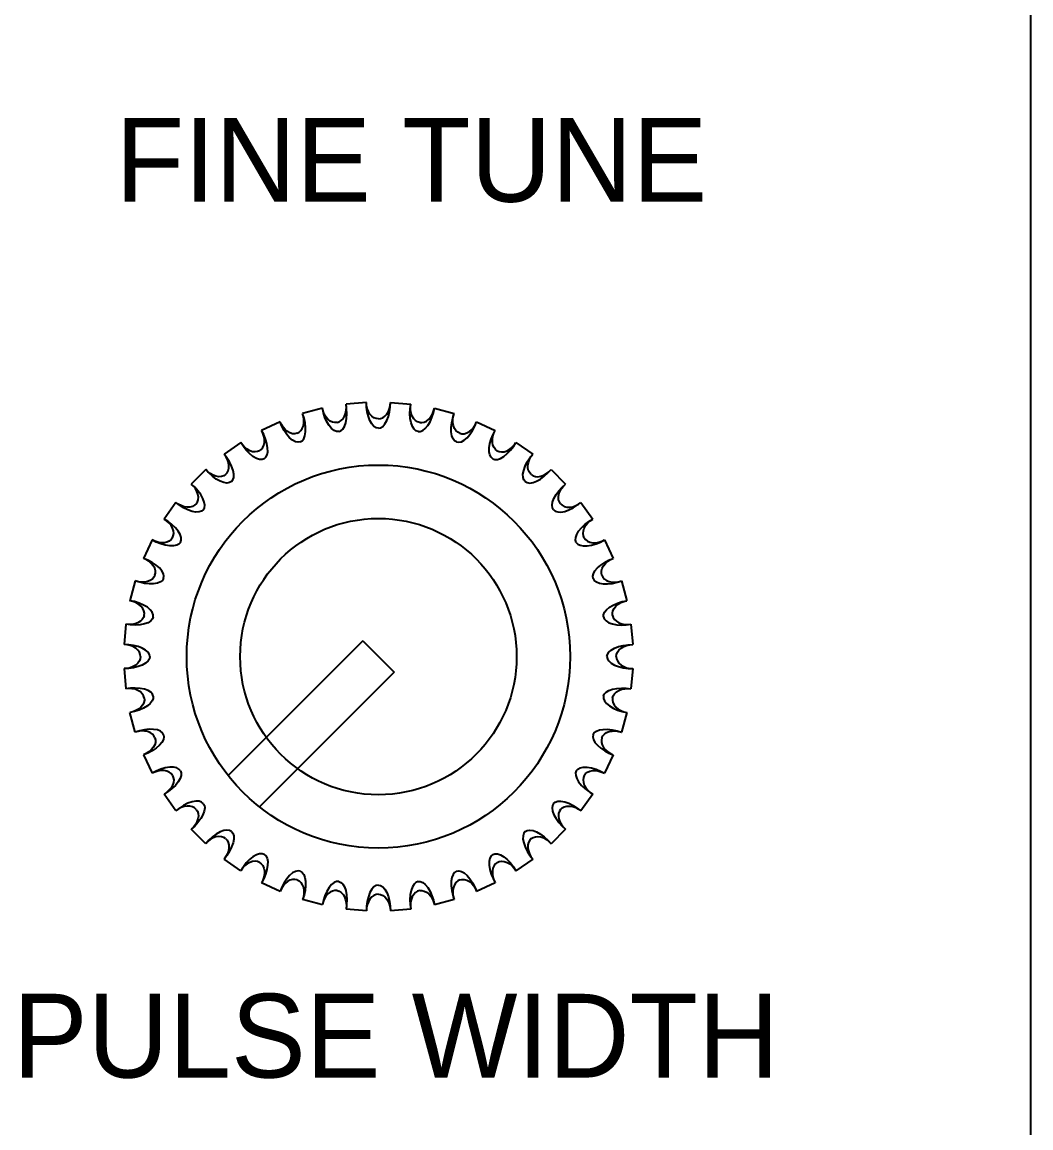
# Model space of a CAD drawing. Extents: x 0 to 71, y 0 to 129.
# Drawn here: x 43.44 to 70.8, y 63.71 to 93.72 of the extents above; entities that cross this region are included whole.
import ezdxf

# ---------------------------------------------------------------- set-up
doc = ezdxf.new("R2010")
doc.units = 0
doc.linetypes.add('BORDER', pattern=[0.875, 0.25, -0.125, 0.25, -0.125, 0, -0.125])
doc.layers.add('DXF_VCO-1A-PCB-RESTRAINTS2', color=7, linetype='CONTINUOUS')
doc.layers.add('LAYER1', color=7, linetype='CONTINUOUS')
doc.styles.add('TEXT556830', font='txt', dxfattribs={"height": 0.2})
doc.styles.add('TEXT557140', font='txt', dxfattribs={"height": 0.2})

msp = doc.modelspace()

# ---------------------------------------------------------------- linework, layer by layer
at = {"layer": 'DXF_VCO-1A-PCB-RESTRAINTS2', "color": 178}
for p, q in [((70.8, 0, 1.587), (70.8, 128.5, 1.587)), ((51.582, 83.239), (51.045, 83.095)), ((52.775, 83.4), (52.222, 83.352)), ((53.425, 83.4), (53.978, 83.352)), ((54.618, 83.239), (55.155, 83.095)), ((50.435, 82.873), (49.931, 82.638)), ((55.765, 82.873), (56.269, 82.638)), ((49.369, 82.313), (48.914, 81.995)), ((56.831, 82.313), (57.286, 81.995)), ((48.416, 81.577), (48.023, 81.184)), ((57.784, 81.577), (58.177, 81.184)), ((47.605, 80.686), (47.287, 80.232)), ((58.595, 80.686), (58.913, 80.232)), ((46.962, 79.669), (46.727, 79.165)), ((59.238, 79.669), (59.473, 79.165)), ((46.505, 78.555), (46.361, 78.018)), ((59.695, 78.555), (59.839, 78.018)), ((46.248, 77.378), (46.2, 76.825)), ((59.952, 77.378), (60, 76.825)), ((52.676, 76.924), (49.023, 73.272)), ((52.676, 76.924), (53.524, 76.076)), ((46.2, 76.175), (46.248, 75.622)), ((53.524, 76.076), (49.872, 72.423)), ((60, 76.175), (59.952, 75.622)), ((46.505, 74.446), (46.361, 74.982)), ((59.839, 74.982), (59.695, 74.446)), ((46.727, 73.835), (46.962, 73.332)), ((59.473, 73.835), (59.238, 73.332)), ((47.605, 72.314), (47.287, 72.769)), ((58.913, 72.769), (58.595, 72.314)), ((48.416, 71.423), (48.023, 71.816)), ((58.177, 71.816), (57.784, 71.423)), ((49.369, 70.687), (48.914, 71.005)), ((57.286, 71.005), (56.831, 70.687)), ((50.435, 70.127), (49.931, 70.362)), ((56.269, 70.362), (55.765, 70.127)), ((51.582, 69.761), (51.045, 69.905)), ((52.775, 69.6), (52.222, 69.648)), ((53.978, 69.648), (53.425, 69.6)), ((55.155, 69.905), (54.618, 69.761))]:
    msp.add_line(p, q, dxfattribs=at)
for points in [[(51.98, 82.852, 0), (51.92, 82.849, 0), (51.857, 82.862, 0), (51.792, 82.893, 0), (51.731, 82.942, 0), (51.677, 83.006, 0), (51.633, 83.08, 0), (51.601, 83.159, 0), (51.582, 83.239, 0)], [(52.023, 82.606, 0), (51.963, 82.607, 0), (51.897, 82.634, 0), (51.828, 82.687, 0), (51.761, 82.768, 0), (51.7, 82.871, 0), (51.649, 82.989, 0), (51.609, 83.114, 0), (51.582, 83.239, 0)], [(51.98, 82.852, 0), (52.037, 82.87, 0), (52.092, 82.904, 0), (52.142, 82.955, 0), (52.183, 83.022, 0), (52.212, 83.1, 0), (52.228, 83.185, 0), (52.231, 83.27, 0), (52.222, 83.352, 0)], [(52.023, 82.606, 0), (52.08, 82.628, 0), (52.133, 82.675, 0), (52.179, 82.749, 0), (52.214, 82.848, 0), (52.236, 82.965, 0), (52.244, 83.094, 0), (52.239, 83.225, 0), (52.222, 83.352, 0)], [(53.1, 82.7, 0), (53.041, 82.712, 0), (52.98, 82.749, 0), (52.922, 82.814, 0), (52.87, 82.905, 0), (52.828, 83.017, 0), (52.798, 83.143, 0), (52.78, 83.273, 0), (52.775, 83.4, 0)], [(53.1, 82.95, 0), (53.041, 82.958, 0), (52.98, 82.982, 0), (52.922, 83.023, 0), (52.87, 83.082, 0), (52.828, 83.154, 0), (52.798, 83.235, 0), (52.78, 83.318, 0), (52.775, 83.4, 0)], [(53.1, 82.7, 0), (53.159, 82.712, 0), (53.22, 82.749, 0), (53.278, 82.814, 0), (53.33, 82.905, 0), (53.372, 83.017, 0), (53.402, 83.143, 0), (53.42, 83.273, 0), (53.425, 83.4, 0)], [(53.1, 82.95, 0), (53.159, 82.958, 0), (53.22, 82.982, 0), (53.278, 83.023, 0), (53.33, 83.082, 0), (53.372, 83.154, 0), (53.402, 83.235, 0), (53.42, 83.318, 0), (53.425, 83.4, 0)], [(54.177, 82.606, 0), (54.12, 82.628, 0), (54.067, 82.675, 0), (54.021, 82.749, 0), (53.986, 82.848, 0), (53.964, 82.965, 0), (53.956, 83.094, 0), (53.961, 83.225, 0), (53.978, 83.352, 0)], [(54.22, 82.852, 0), (54.163, 82.87, 0), (54.108, 82.904, 0), (54.058, 82.955, 0), (54.017, 83.022, 0), (53.988, 83.1, 0), (53.972, 83.185, 0), (53.969, 83.27, 0), (53.978, 83.352, 0)], [(54.177, 82.606, 0), (54.237, 82.607, 0), (54.303, 82.634, 0), (54.372, 82.687, 0), (54.439, 82.768, 0), (54.5, 82.871, 0), (54.551, 82.989, 0), (54.591, 83.114, 0), (54.618, 83.239, 0)], [(54.22, 82.852, 0), (54.28, 82.849, 0), (54.343, 82.862, 0), (54.408, 82.893, 0), (54.469, 82.942, 0), (54.523, 83.006, 0), (54.567, 83.08, 0), (54.599, 83.159, 0), (54.618, 83.239, 0)], [(50.894, 82.561, 0), (50.836, 82.548, 0), (50.771, 82.55, 0), (50.702, 82.569, 0), (50.633, 82.606, 0), (50.569, 82.66, 0), (50.513, 82.725, 0), (50.468, 82.798, 0), (50.435, 82.873, 0)], [(50.979, 82.326, 0), (50.92, 82.317, 0), (50.85, 82.331, 0), (50.773, 82.373, 0), (50.693, 82.44, 0), (50.615, 82.531, 0), (50.544, 82.639, 0), (50.483, 82.755, 0), (50.435, 82.873, 0)], [(50.894, 82.561, 0), (50.947, 82.588, 0), (50.996, 82.632, 0), (51.036, 82.691, 0), (51.065, 82.764, 0), (51.08, 82.846, 0), (51.081, 82.932, 0), (51.068, 83.016, 0), (51.045, 83.095, 0)], [(50.979, 82.326, 0), (51.031, 82.357, 0), (51.075, 82.413, 0), (51.108, 82.494, 0), (51.125, 82.598, 0), (51.127, 82.717, 0), (51.112, 82.845, 0), (51.084, 82.974, 0), (51.045, 83.095, 0)], [(55.221, 82.326, 0), (55.169, 82.357, 0), (55.125, 82.413, 0), (55.092, 82.494, 0), (55.075, 82.598, 0), (55.073, 82.717, 0), (55.088, 82.845, 0), (55.116, 82.974, 0), (55.155, 83.095, 0)], [(55.306, 82.561, 0), (55.253, 82.588, 0), (55.204, 82.632, 0), (55.164, 82.691, 0), (55.135, 82.764, 0), (55.12, 82.846, 0), (55.119, 82.932, 0), (55.132, 83.016, 0), (55.155, 83.095, 0)], [(55.221, 82.326, 0), (55.28, 82.317, 0), (55.35, 82.331, 0), (55.427, 82.373, 0), (55.507, 82.44, 0), (55.585, 82.531, 0), (55.656, 82.639, 0), (55.717, 82.755, 0), (55.765, 82.873, 0)], [(55.306, 82.561, 0), (55.364, 82.548, 0), (55.429, 82.55, 0), (55.498, 82.569, 0), (55.567, 82.606, 0), (55.631, 82.66, 0), (55.687, 82.725, 0), (55.732, 82.798, 0), (55.765, 82.873, 0)], [(49.875, 82.086, 0), (49.922, 82.122, 0), (49.963, 82.173, 0), (49.992, 82.238, 0), (50.008, 82.315, 0), (50.009, 82.398, 0), (49.994, 82.483, 0), (49.968, 82.565, 0), (49.931, 82.638, 0)], [(50, 81.869, 0), (50.045, 81.909, 0), (50.079, 81.972, 0), (50.097, 82.057, 0), (50.096, 82.162, 0), (50.077, 82.28, 0), (50.04, 82.404, 0), (49.99, 82.525, 0), (49.931, 82.638, 0)], [(56.2, 81.869, 0), (56.155, 81.909, 0), (56.121, 81.972, 0), (56.103, 82.057, 0), (56.104, 82.162, 0), (56.123, 82.28, 0), (56.16, 82.404, 0), (56.21, 82.525, 0), (56.269, 82.638, 0)], [(56.325, 82.086, 0), (56.278, 82.122, 0), (56.237, 82.173, 0), (56.208, 82.238, 0), (56.192, 82.315, 0), (56.191, 82.398, 0), (56.206, 82.483, 0), (56.232, 82.565, 0), (56.269, 82.638, 0)], [(49.875, 82.086, 0), (49.82, 82.063, 0), (49.756, 82.054, 0), (49.684, 82.061, 0), (49.61, 82.085, 0), (49.538, 82.126, 0), (49.471, 82.181, 0), (49.414, 82.245, 0), (49.369, 82.313, 0)], [(50, 81.869, 0), (49.943, 81.85, 0), (49.872, 81.852, 0), (49.789, 81.879, 0), (49.698, 81.932, 0), (49.606, 82.008, 0), (49.517, 82.102, 0), (49.437, 82.206, 0), (49.369, 82.313, 0)], [(56.2, 81.869, 0), (56.257, 81.85, 0), (56.328, 81.852, 0), (56.411, 81.879, 0), (56.502, 81.932, 0), (56.594, 82.008, 0), (56.683, 82.102, 0), (56.763, 82.206, 0), (56.831, 82.313, 0)], [(56.325, 82.086, 0), (56.38, 82.063, 0), (56.444, 82.054, 0), (56.516, 82.061, 0), (56.59, 82.085, 0), (56.662, 82.126, 0), (56.729, 82.181, 0), (56.786, 82.245, 0), (56.831, 82.313, 0)], [(48.954, 81.441, 0), (48.994, 81.485, 0), (49.025, 81.542, 0), (49.043, 81.612, 0), (49.045, 81.69, 0), (49.031, 81.772, 0), (49.003, 81.853, 0), (48.962, 81.929, 0), (48.914, 81.995, 0)], [(49.115, 81.25, 0), (49.152, 81.297, 0), (49.175, 81.364, 0), (49.178, 81.451, 0), (49.159, 81.554, 0), (49.119, 81.667, 0), (49.062, 81.783, 0), (48.991, 81.894, 0), (48.914, 81.995, 0)], [(57.085, 81.25, 0), (57.048, 81.297, 0), (57.025, 81.364, 0), (57.022, 81.451, 0), (57.041, 81.554, 0), (57.081, 81.667, 0), (57.138, 81.783, 0), (57.209, 81.894, 0), (57.286, 81.995, 0)], [(57.246, 81.441, 0), (57.206, 81.485, 0), (57.175, 81.542, 0), (57.157, 81.612, 0), (57.155, 81.69, 0), (57.169, 81.772, 0), (57.197, 81.853, 0), (57.238, 81.929, 0), (57.286, 81.995, 0)], [(48.954, 81.441, 0), (48.904, 81.409, 0), (48.842, 81.388, 0), (48.771, 81.383, 0), (48.693, 81.394, 0), (48.615, 81.422, 0), (48.54, 81.465, 0), (48.473, 81.518, 0), (48.416, 81.577, 0)], [(49.115, 81.25, 0), (49.062, 81.221, 0), (48.992, 81.21, 0), (48.905, 81.223, 0), (48.807, 81.259, 0), (48.703, 81.318, 0), (48.599, 81.394, 0), (48.502, 81.483, 0), (48.416, 81.577, 0)], [(57.085, 81.25, 0), (57.138, 81.221, 0), (57.208, 81.21, 0), (57.295, 81.223, 0), (57.393, 81.259, 0), (57.497, 81.318, 0), (57.601, 81.394, 0), (57.698, 81.483, 0), (57.784, 81.577, 0)], [(57.246, 81.441, 0), (57.296, 81.409, 0), (57.358, 81.388, 0), (57.429, 81.383, 0), (57.507, 81.394, 0), (57.585, 81.422, 0), (57.66, 81.465, 0), (57.727, 81.518, 0), (57.784, 81.577, 0)], [(48.159, 80.646, 0), (48.191, 80.696, 0), (48.212, 80.758, 0), (48.217, 80.829, 0), (48.206, 80.907, 0), (48.178, 80.985, 0), (48.135, 81.06, 0), (48.082, 81.128, 0), (48.023, 81.184, 0)], [(48.351, 80.485, 0), (48.38, 80.538, 0), (48.39, 80.609, 0), (48.377, 80.695, 0), (48.341, 80.793, 0), (48.282, 80.898, 0), (48.206, 81.001, 0), (48.117, 81.098, 0), (48.023, 81.184, 0)], [(57.849, 80.485, 0), (57.82, 80.538, 0), (57.81, 80.609, 0), (57.823, 80.695, 0), (57.859, 80.793, 0), (57.918, 80.898, 0), (57.994, 81.001, 0), (58.083, 81.098, 0), (58.177, 81.184, 0)], [(58.041, 80.646, 0), (58.009, 80.696, 0), (57.988, 80.758, 0), (57.983, 80.829, 0), (57.994, 80.907, 0), (58.022, 80.985, 0), (58.065, 81.06, 0), (58.118, 81.128, 0), (58.177, 81.184, 0)], [(48.159, 80.646, 0), (48.115, 80.606, 0), (48.058, 80.575, 0), (47.989, 80.557, 0), (47.91, 80.555, 0), (47.828, 80.569, 0), (47.747, 80.597, 0), (47.672, 80.638, 0), (47.605, 80.686, 0)], [(48.351, 80.485, 0), (48.304, 80.448, 0), (48.236, 80.425, 0), (48.149, 80.423, 0), (48.046, 80.441, 0), (47.933, 80.481, 0), (47.817, 80.538, 0), (47.706, 80.609, 0), (47.605, 80.686, 0)], [(57.849, 80.485, 0), (57.896, 80.448, 0), (57.964, 80.425, 0), (58.051, 80.423, 0), (58.154, 80.441, 0), (58.267, 80.481, 0), (58.383, 80.538, 0), (58.494, 80.609, 0), (58.595, 80.686, 0)], [(58.041, 80.646, 0), (58.085, 80.606, 0), (58.142, 80.575, 0), (58.211, 80.557, 0), (58.29, 80.555, 0), (58.372, 80.569, 0), (58.453, 80.597, 0), (58.528, 80.638, 0), (58.595, 80.686, 0)], [(47.514, 79.725, 0), (47.537, 79.78, 0), (47.547, 79.844, 0), (47.539, 79.916, 0), (47.515, 79.99, 0), (47.474, 80.063, 0), (47.419, 80.129, 0), (47.355, 80.186, 0), (47.287, 80.232, 0)], [(47.731, 79.6, 0), (47.75, 79.657, 0), (47.748, 79.728, 0), (47.721, 79.811, 0), (47.668, 79.902, 0), (47.592, 79.994, 0), (47.499, 80.083, 0), (47.394, 80.163, 0), (47.287, 80.232, 0)], [(58.469, 79.6, 0), (58.45, 79.657, 0), (58.452, 79.728, 0), (58.479, 79.811, 0), (58.532, 79.902, 0), (58.608, 79.994, 0), (58.701, 80.083, 0), (58.806, 80.163, 0), (58.913, 80.232, 0)], [(58.686, 79.725, 0), (58.663, 79.78, 0), (58.653, 79.844, 0), (58.661, 79.916, 0), (58.685, 79.99, 0), (58.726, 80.063, 0), (58.781, 80.129, 0), (58.845, 80.186, 0), (58.913, 80.232, 0)], [(47.514, 79.725, 0), (47.478, 79.678, 0), (47.427, 79.637, 0), (47.362, 79.608, 0), (47.285, 79.592, 0), (47.202, 79.591, 0), (47.117, 79.606, 0), (47.036, 79.632, 0), (46.962, 79.669, 0)], [(47.731, 79.6, 0), (47.691, 79.555, 0), (47.628, 79.521, 0), (47.543, 79.503, 0), (47.438, 79.504, 0), (47.32, 79.523, 0), (47.196, 79.56, 0), (47.075, 79.61, 0), (46.962, 79.669, 0)], [(58.469, 79.6, 0), (58.509, 79.555, 0), (58.572, 79.521, 0), (58.657, 79.503, 0), (58.762, 79.504, 0), (58.88, 79.523, 0), (59.004, 79.56, 0), (59.125, 79.61, 0), (59.238, 79.669, 0)], [(58.686, 79.725, 0), (58.722, 79.678, 0), (58.773, 79.637, 0), (58.838, 79.608, 0), (58.915, 79.592, 0), (58.998, 79.591, 0), (59.083, 79.606, 0), (59.164, 79.632, 0), (59.238, 79.669, 0)], [(47.039, 78.706, 0), (47.052, 78.764, 0), (47.05, 78.829, 0), (47.031, 78.898, 0), (46.994, 78.967, 0), (46.94, 79.031, 0), (46.875, 79.087, 0), (46.802, 79.132, 0), (46.727, 79.165, 0)], [(47.274, 78.621, 0), (47.283, 78.68, 0), (47.269, 78.75, 0), (47.227, 78.827, 0), (47.16, 78.907, 0), (47.069, 78.985, 0), (46.961, 79.056, 0), (46.845, 79.117, 0), (46.727, 79.165, 0)], [(58.926, 78.621, 0), (58.917, 78.68, 0), (58.931, 78.75, 0), (58.973, 78.827, 0), (59.04, 78.907, 0), (59.131, 78.985, 0), (59.239, 79.056, 0), (59.355, 79.117, 0), (59.473, 79.165, 0)], [(59.161, 78.706, 0), (59.148, 78.764, 0), (59.15, 78.829, 0), (59.169, 78.898, 0), (59.206, 78.967, 0), (59.26, 79.031, 0), (59.325, 79.087, 0), (59.398, 79.132, 0), (59.473, 79.165, 0)], [(47.039, 78.706, 0), (47.012, 78.653, 0), (46.968, 78.605, 0), (46.909, 78.564, 0), (46.836, 78.535, 0), (46.754, 78.52, 0), (46.668, 78.519, 0), (46.584, 78.532, 0), (46.505, 78.555, 0)], [(59.161, 78.706, 0), (59.188, 78.653, 0), (59.232, 78.605, 0), (59.291, 78.564, 0), (59.364, 78.535, 0), (59.446, 78.52, 0), (59.532, 78.519, 0), (59.616, 78.532, 0), (59.695, 78.555, 0)], [(47.274, 78.621, 0), (47.243, 78.569, 0), (47.187, 78.525, 0), (47.106, 78.493, 0), (47.003, 78.475, 0), (46.883, 78.473, 0), (46.755, 78.488, 0), (46.626, 78.516, 0), (46.505, 78.555, 0)], [(58.926, 78.621, 0), (58.957, 78.569, 0), (59.013, 78.525, 0), (59.094, 78.493, 0), (59.197, 78.475, 0), (59.317, 78.473, 0), (59.445, 78.488, 0), (59.574, 78.516, 0), (59.695, 78.555, 0)], [(46.748, 77.62, 0), (46.751, 77.68, 0), (46.738, 77.743, 0), (46.707, 77.808, 0), (46.658, 77.869, 0), (46.594, 77.923, 0), (46.52, 77.967, 0), (46.441, 77.999, 0), (46.361, 78.018, 0)], [(46.994, 77.577, 0), (46.993, 77.637, 0), (46.967, 77.703, 0), (46.913, 77.772, 0), (46.832, 77.839, 0), (46.729, 77.9, 0), (46.611, 77.951, 0), (46.486, 77.991, 0), (46.361, 78.018, 0)], [(59.206, 77.577, 0), (59.207, 77.637, 0), (59.233, 77.703, 0), (59.287, 77.772, 0), (59.368, 77.839, 0), (59.471, 77.9, 0), (59.589, 77.951, 0), (59.714, 77.991, 0), (59.839, 78.018, 0)], [(59.452, 77.62, 0), (59.449, 77.68, 0), (59.462, 77.743, 0), (59.493, 77.808, 0), (59.542, 77.869, 0), (59.606, 77.923, 0), (59.68, 77.967, 0), (59.759, 77.999, 0), (59.839, 78.018, 0)], [(46.748, 77.62, 0), (46.73, 77.563, 0), (46.696, 77.508, 0), (46.645, 77.458, 0), (46.578, 77.417, 0), (46.5, 77.388, 0), (46.415, 77.372, 0), (46.33, 77.369, 0), (46.248, 77.378, 0)], [(46.994, 77.577, 0), (46.972, 77.521, 0), (46.925, 77.467, 0), (46.851, 77.421, 0), (46.752, 77.386, 0), (46.635, 77.364, 0), (46.506, 77.356, 0), (46.375, 77.361, 0), (46.248, 77.378, 0)], [(59.206, 77.577, 0), (59.228, 77.521, 0), (59.275, 77.467, 0), (59.349, 77.421, 0), (59.448, 77.386, 0), (59.565, 77.364, 0), (59.694, 77.356, 0), (59.825, 77.361, 0), (59.952, 77.378, 0)], [(59.452, 77.62, 0), (59.47, 77.563, 0), (59.504, 77.508, 0), (59.555, 77.458, 0), (59.622, 77.417, 0), (59.7, 77.388, 0), (59.785, 77.372, 0), (59.87, 77.369, 0), (59.952, 77.378, 0)], [(46.65, 76.5, 0), (46.642, 76.559, 0), (46.618, 76.62, 0), (46.577, 76.678, 0), (46.518, 76.73, 0), (46.446, 76.772, 0), (46.366, 76.802, 0), (46.282, 76.82, 0), (46.2, 76.825, 0)], [(46.9, 76.5, 0), (46.888, 76.559, 0), (46.851, 76.62, 0), (46.786, 76.678, 0), (46.695, 76.73, 0), (46.583, 76.772, 0), (46.458, 76.802, 0), (46.327, 76.82, 0), (46.2, 76.825, 0)], [(59.3, 76.5, 0), (59.312, 76.559, 0), (59.349, 76.62, 0), (59.414, 76.678, 0), (59.505, 76.73, 0), (59.617, 76.772, 0), (59.742, 76.802, 0), (59.873, 76.82, 0), (60, 76.825, 0)], [(59.55, 76.5, 0), (59.558, 76.559, 0), (59.582, 76.62, 0), (59.623, 76.678, 0), (59.682, 76.73, 0), (59.754, 76.772, 0), (59.834, 76.802, 0), (59.918, 76.82, 0), (60, 76.825, 0)], [(46.65, 76.5, 0), (46.642, 76.441, 0), (46.618, 76.381, 0), (46.577, 76.322, 0), (46.518, 76.27, 0), (46.446, 76.228, 0), (46.366, 76.198, 0), (46.282, 76.181, 0), (46.2, 76.175, 0)], [(46.9, 76.5, 0), (46.888, 76.441, 0), (46.851, 76.381, 0), (46.786, 76.322, 0), (46.695, 76.27, 0), (46.583, 76.228, 0), (46.458, 76.198, 0), (46.327, 76.181, 0), (46.2, 76.175, 0)], [(59.3, 76.5, 0), (59.312, 76.441, 0), (59.349, 76.381, 0), (59.414, 76.322, 0), (59.505, 76.27, 0), (59.617, 76.228, 0), (59.742, 76.198, 0), (59.873, 76.181, 0), (60, 76.175, 0)], [(59.55, 76.5, 0), (59.558, 76.441, 0), (59.582, 76.381, 0), (59.623, 76.322, 0), (59.682, 76.27, 0), (59.754, 76.228, 0), (59.834, 76.198, 0), (59.918, 76.181, 0), (60, 76.175, 0)], [(46.994, 75.423, 0), (46.972, 75.48, 0), (46.925, 75.533, 0), (46.851, 75.579, 0), (46.752, 75.614, 0), (46.635, 75.636, 0), (46.506, 75.644, 0), (46.375, 75.639, 0), (46.248, 75.622, 0)], [(46.748, 75.38, 0), (46.73, 75.437, 0), (46.696, 75.492, 0), (46.645, 75.542, 0), (46.578, 75.583, 0), (46.5, 75.613, 0), (46.415, 75.628, 0), (46.33, 75.631, 0), (46.248, 75.622, 0)], [(59.206, 75.423, 0), (59.228, 75.48, 0), (59.275, 75.533, 0), (59.349, 75.579, 0), (59.448, 75.614, 0), (59.565, 75.636, 0), (59.694, 75.644, 0), (59.825, 75.639, 0), (59.952, 75.622, 0)], [(59.452, 75.38, 0), (59.47, 75.437, 0), (59.504, 75.492, 0), (59.555, 75.542, 0), (59.622, 75.583, 0), (59.7, 75.613, 0), (59.785, 75.628, 0), (59.87, 75.631, 0), (59.952, 75.622, 0)], [(46.994, 75.423, 0), (46.993, 75.363, 0), (46.967, 75.297, 0), (46.913, 75.229, 0), (46.832, 75.162, 0), (46.729, 75.101, 0), (46.611, 75.049, 0), (46.486, 75.009, 0), (46.361, 74.982, 0)], [(46.748, 75.38, 0), (46.751, 75.321, 0), (46.738, 75.257, 0), (46.707, 75.192, 0), (46.658, 75.131, 0), (46.594, 75.077, 0), (46.52, 75.033, 0), (46.441, 75.001, 0), (46.361, 74.982, 0)], [(59.206, 75.423, 0), (59.207, 75.363, 0), (59.233, 75.297, 0), (59.287, 75.229, 0), (59.368, 75.162, 0), (59.471, 75.101, 0), (59.589, 75.049, 0), (59.714, 75.009, 0), (59.839, 74.982, 0)], [(59.452, 75.38, 0), (59.449, 75.321, 0), (59.462, 75.257, 0), (59.493, 75.192, 0), (59.542, 75.131, 0), (59.606, 75.077, 0), (59.68, 75.033, 0), (59.759, 75.001, 0), (59.839, 74.982, 0)], [(47.274, 74.38, 0), (47.243, 74.431, 0), (47.187, 74.475, 0), (47.106, 74.508, 0), (47.003, 74.525, 0), (46.883, 74.527, 0), (46.755, 74.512, 0), (46.626, 74.484, 0), (46.505, 74.446, 0)], [(47.039, 74.294, 0), (47.012, 74.347, 0), (46.968, 74.396, 0), (46.909, 74.436, 0), (46.836, 74.465, 0), (46.754, 74.48, 0), (46.668, 74.481, 0), (46.584, 74.468, 0), (46.505, 74.446, 0)], [(58.926, 74.38, 0), (58.957, 74.431, 0), (59.013, 74.475, 0), (59.094, 74.508, 0), (59.197, 74.525, 0), (59.317, 74.527, 0), (59.445, 74.512, 0), (59.574, 74.484, 0), (59.695, 74.446, 0)], [(59.161, 74.294, 0), (59.188, 74.347, 0), (59.232, 74.396, 0), (59.291, 74.436, 0), (59.364, 74.465, 0), (59.446, 74.48, 0), (59.532, 74.481, 0), (59.616, 74.468, 0), (59.695, 74.446, 0)], [(47.274, 74.38, 0), (47.283, 74.32, 0), (47.269, 74.25, 0), (47.227, 74.173, 0), (47.16, 74.094, 0), (47.069, 74.016, 0), (46.961, 73.944, 0), (46.845, 73.883, 0), (46.727, 73.835, 0)], [(47.039, 74.294, 0), (47.052, 74.236, 0), (47.05, 74.171, 0), (47.031, 74.102, 0), (46.994, 74.033, 0), (46.94, 73.969, 0), (46.875, 73.913, 0), (46.802, 73.868, 0), (46.727, 73.835, 0)], [(58.926, 74.38, 0), (58.917, 74.32, 0), (58.931, 74.25, 0), (58.973, 74.173, 0), (59.04, 74.094, 0), (59.131, 74.016, 0), (59.239, 73.944, 0), (59.355, 73.883, 0), (59.473, 73.835, 0)], [(59.161, 74.294, 0), (59.148, 74.236, 0), (59.15, 74.171, 0), (59.169, 74.102, 0), (59.206, 74.033, 0), (59.26, 73.969, 0), (59.325, 73.913, 0), (59.398, 73.868, 0), (59.473, 73.835, 0)], [(47.731, 73.4, 0), (47.691, 73.445, 0), (47.628, 73.479, 0), (47.543, 73.497, 0), (47.438, 73.497, 0), (47.32, 73.477, 0), (47.196, 73.441, 0), (47.075, 73.391, 0), (46.962, 73.332, 0)], [(47.514, 73.275, 0), (47.478, 73.323, 0), (47.427, 73.363, 0), (47.362, 73.392, 0), (47.285, 73.408, 0), (47.202, 73.409, 0), (47.117, 73.395, 0), (47.036, 73.368, 0), (46.962, 73.332, 0)], [(47.731, 73.4, 0), (47.75, 73.343, 0), (47.748, 73.272, 0), (47.721, 73.189, 0), (47.668, 73.099, 0), (47.592, 73.006, 0), (47.499, 72.917, 0), (47.394, 72.837, 0), (47.287, 72.769, 0)], [(47.514, 73.275, 0), (47.537, 73.22, 0), (47.547, 73.156, 0), (47.539, 73.084, 0), (47.515, 73.01, 0), (47.474, 72.938, 0), (47.419, 72.871, 0), (47.355, 72.814, 0), (47.287, 72.769, 0)], [(58.469, 73.4, 0), (58.45, 73.343, 0), (58.452, 73.272, 0), (58.479, 73.189, 0), (58.532, 73.099, 0), (58.608, 73.006, 0), (58.701, 72.917, 0), (58.806, 72.837, 0), (58.913, 72.769, 0)], [(58.469, 73.4, 0), (58.509, 73.445, 0), (58.572, 73.479, 0), (58.657, 73.497, 0), (58.762, 73.497, 0), (58.88, 73.477, 0), (59.004, 73.441, 0), (59.125, 73.391, 0), (59.238, 73.332, 0)], [(58.686, 73.275, 0), (58.663, 73.22, 0), (58.653, 73.156, 0), (58.661, 73.084, 0), (58.685, 73.01, 0), (58.726, 72.938, 0), (58.781, 72.871, 0), (58.845, 72.814, 0), (58.913, 72.769, 0)], [(58.686, 73.275, 0), (58.722, 73.323, 0), (58.773, 73.363, 0), (58.838, 73.392, 0), (58.915, 73.408, 0), (58.998, 73.409, 0), (59.083, 73.395, 0), (59.164, 73.368, 0), (59.238, 73.332, 0)], [(48.351, 72.515, 0), (48.304, 72.553, 0), (48.236, 72.575, 0), (48.149, 72.578, 0), (48.046, 72.559, 0), (47.933, 72.519, 0), (47.817, 72.462, 0), (47.706, 72.391, 0), (47.605, 72.314, 0)], [(48.159, 72.354, 0), (48.115, 72.395, 0), (48.058, 72.425, 0), (47.989, 72.443, 0), (47.91, 72.445, 0), (47.828, 72.431, 0), (47.747, 72.403, 0), (47.672, 72.362, 0), (47.605, 72.314, 0)], [(48.351, 72.515, 0), (48.38, 72.462, 0), (48.39, 72.392, 0), (48.377, 72.305, 0), (48.341, 72.207, 0), (48.282, 72.103, 0), (48.206, 71.999, 0), (48.117, 71.902, 0), (48.023, 71.816, 0)], [(48.159, 72.354, 0), (48.191, 72.304, 0), (48.212, 72.242, 0), (48.217, 72.171, 0), (48.206, 72.093, 0), (48.178, 72.015, 0), (48.135, 71.94, 0), (48.082, 71.873, 0), (48.023, 71.816, 0)], [(57.849, 72.515, 0), (57.82, 72.462, 0), (57.81, 72.392, 0), (57.823, 72.305, 0), (57.859, 72.207, 0), (57.918, 72.103, 0), (57.994, 71.999, 0), (58.083, 71.902, 0), (58.177, 71.816, 0)], [(57.849, 72.515, 0), (57.896, 72.553, 0), (57.964, 72.575, 0), (58.051, 72.578, 0), (58.154, 72.559, 0), (58.267, 72.519, 0), (58.383, 72.462, 0), (58.494, 72.391, 0), (58.595, 72.314, 0)], [(58.041, 72.354, 0), (58.009, 72.304, 0), (57.988, 72.242, 0), (57.983, 72.171, 0), (57.994, 72.093, 0), (58.022, 72.015, 0), (58.065, 71.94, 0), (58.118, 71.873, 0), (58.177, 71.816, 0)], [(58.041, 72.354, 0), (58.085, 72.395, 0), (58.142, 72.425, 0), (58.211, 72.443, 0), (58.29, 72.445, 0), (58.372, 72.431, 0), (58.453, 72.403, 0), (58.528, 72.362, 0), (58.595, 72.314, 0)], [(49.115, 71.751, 0), (49.062, 71.78, 0), (48.992, 71.79, 0), (48.905, 71.777, 0), (48.807, 71.741, 0), (48.703, 71.683, 0), (48.599, 71.606, 0), (48.502, 71.517, 0), (48.416, 71.423, 0)], [(49.115, 71.751, 0), (49.152, 71.704, 0), (49.175, 71.636, 0), (49.178, 71.549, 0), (49.159, 71.446, 0), (49.119, 71.333, 0), (49.062, 71.217, 0), (48.991, 71.106, 0), (48.914, 71.005, 0)], [(57.085, 71.751, 0), (57.048, 71.704, 0), (57.025, 71.636, 0), (57.022, 71.549, 0), (57.041, 71.446, 0), (57.081, 71.333, 0), (57.138, 71.217, 0), (57.209, 71.106, 0), (57.286, 71.005, 0)], [(57.085, 71.751, 0), (57.138, 71.78, 0), (57.208, 71.79, 0), (57.295, 71.777, 0), (57.393, 71.741, 0), (57.497, 71.683, 0), (57.601, 71.606, 0), (57.698, 71.517, 0), (57.784, 71.423, 0)], [(48.954, 71.559, 0), (48.904, 71.591, 0), (48.842, 71.612, 0), (48.771, 71.617, 0), (48.693, 71.606, 0), (48.615, 71.578, 0), (48.54, 71.535, 0), (48.473, 71.482, 0), (48.416, 71.423, 0)], [(48.954, 71.559, 0), (48.994, 71.515, 0), (49.025, 71.458, 0), (49.043, 71.389, 0), (49.045, 71.31, 0), (49.031, 71.228, 0), (49.003, 71.147, 0), (48.962, 71.072, 0), (48.914, 71.005, 0)], [(57.246, 71.559, 0), (57.206, 71.515, 0), (57.175, 71.458, 0), (57.157, 71.389, 0), (57.155, 71.31, 0), (57.169, 71.228, 0), (57.197, 71.147, 0), (57.238, 71.072, 0), (57.286, 71.005, 0)], [(57.246, 71.559, 0), (57.296, 71.591, 0), (57.358, 71.612, 0), (57.429, 71.617, 0), (57.507, 71.606, 0), (57.585, 71.578, 0), (57.66, 71.535, 0), (57.727, 71.482, 0), (57.784, 71.423, 0)], [(50, 71.131, 0), (49.943, 71.15, 0), (49.872, 71.148, 0), (49.789, 71.121, 0), (49.698, 71.068, 0), (49.606, 70.992, 0), (49.517, 70.899, 0), (49.437, 70.795, 0), (49.369, 70.687, 0)], [(50, 71.131, 0), (50.045, 71.091, 0), (50.079, 71.028, 0), (50.097, 70.943, 0), (50.096, 70.838, 0), (50.077, 70.72, 0), (50.04, 70.596, 0), (49.99, 70.475, 0), (49.931, 70.362, 0)], [(56.2, 71.131, 0), (56.155, 71.091, 0), (56.121, 71.028, 0), (56.103, 70.943, 0), (56.104, 70.838, 0), (56.123, 70.72, 0), (56.16, 70.596, 0), (56.21, 70.475, 0), (56.269, 70.362, 0)], [(56.2, 71.131, 0), (56.257, 71.15, 0), (56.328, 71.148, 0), (56.411, 71.121, 0), (56.502, 71.068, 0), (56.594, 70.992, 0), (56.683, 70.899, 0), (56.763, 70.795, 0), (56.831, 70.687, 0)], [(49.875, 70.914, 0), (49.82, 70.937, 0), (49.756, 70.947, 0), (49.684, 70.94, 0), (49.61, 70.915, 0), (49.538, 70.874, 0), (49.471, 70.819, 0), (49.414, 70.755, 0), (49.369, 70.687, 0)], [(49.875, 70.914, 0), (49.922, 70.878, 0), (49.963, 70.827, 0), (49.992, 70.762, 0), (50.008, 70.685, 0), (50.009, 70.602, 0), (49.994, 70.517, 0), (49.968, 70.436, 0), (49.931, 70.362, 0)], [(56.325, 70.914, 0), (56.278, 70.878, 0), (56.237, 70.827, 0), (56.208, 70.762, 0), (56.192, 70.685, 0), (56.191, 70.602, 0), (56.206, 70.517, 0), (56.232, 70.436, 0), (56.269, 70.362, 0)], [(56.325, 70.914, 0), (56.38, 70.937, 0), (56.444, 70.947, 0), (56.516, 70.94, 0), (56.59, 70.915, 0), (56.662, 70.874, 0), (56.729, 70.819, 0), (56.786, 70.755, 0), (56.831, 70.687, 0)], [(50.979, 70.674, 0), (50.92, 70.683, 0), (50.85, 70.669, 0), (50.773, 70.628, 0), (50.693, 70.56, 0), (50.615, 70.469, 0), (50.544, 70.362, 0), (50.483, 70.245, 0), (50.435, 70.127, 0)], [(50.979, 70.674, 0), (51.031, 70.643, 0), (51.075, 70.587, 0), (51.108, 70.506, 0), (51.125, 70.403, 0), (51.127, 70.283, 0), (51.112, 70.155, 0), (51.084, 70.027, 0), (51.045, 69.905, 0)], [(55.221, 70.674, 0), (55.169, 70.643, 0), (55.125, 70.587, 0), (55.092, 70.506, 0), (55.075, 70.403, 0), (55.073, 70.283, 0), (55.088, 70.155, 0), (55.116, 70.027, 0), (55.155, 69.905, 0)], [(55.221, 70.674, 0), (55.28, 70.683, 0), (55.35, 70.669, 0), (55.427, 70.628, 0), (55.507, 70.56, 0), (55.585, 70.469, 0), (55.656, 70.362, 0), (55.717, 70.245, 0), (55.765, 70.127, 0)], [(50.894, 70.439, 0), (50.836, 70.452, 0), (50.771, 70.45, 0), (50.702, 70.431, 0), (50.633, 70.394, 0), (50.569, 70.341, 0), (50.513, 70.275, 0), (50.468, 70.202, 0), (50.435, 70.127, 0)], [(50.894, 70.439, 0), (50.947, 70.412, 0), (50.996, 70.368, 0), (51.036, 70.309, 0), (51.065, 70.237, 0), (51.08, 70.155, 0), (51.081, 70.068, 0), (51.068, 69.984, 0), (51.045, 69.905, 0)], [(52.023, 70.394, 0), (51.963, 70.393, 0), (51.897, 70.367, 0), (51.828, 70.313, 0), (51.761, 70.232, 0), (51.7, 70.129, 0), (51.649, 70.011, 0), (51.609, 69.886, 0), (51.582, 69.761, 0)], [(52.023, 70.394, 0), (52.08, 70.373, 0), (52.133, 70.325, 0), (52.179, 70.251, 0), (52.214, 70.152, 0), (52.236, 70.035, 0), (52.244, 69.906, 0), (52.239, 69.775, 0), (52.222, 69.648, 0)], [(53.1, 70.3, 0), (53.041, 70.288, 0), (52.98, 70.251, 0), (52.922, 70.186, 0), (52.87, 70.095, 0), (52.828, 69.983, 0), (52.798, 69.858, 0), (52.78, 69.727, 0), (52.775, 69.6, 0)], [(53.1, 70.3, 0), (53.159, 70.288, 0), (53.22, 70.251, 0), (53.278, 70.186, 0), (53.33, 70.095, 0), (53.372, 69.983, 0), (53.402, 69.858, 0), (53.42, 69.727, 0), (53.425, 69.6, 0)], [(54.177, 70.394, 0), (54.12, 70.373, 0), (54.067, 70.325, 0), (54.021, 70.251, 0), (53.986, 70.152, 0), (53.964, 70.035, 0), (53.956, 69.906, 0), (53.961, 69.775, 0), (53.978, 69.648, 0)], [(54.177, 70.394, 0), (54.237, 70.393, 0), (54.303, 70.367, 0), (54.372, 70.313, 0), (54.439, 70.232, 0), (54.5, 70.129, 0), (54.551, 70.011, 0), (54.591, 69.886, 0), (54.618, 69.761, 0)], [(55.306, 70.439, 0), (55.253, 70.412, 0), (55.204, 70.368, 0), (55.164, 70.309, 0), (55.135, 70.237, 0), (55.12, 70.155, 0), (55.119, 70.068, 0), (55.132, 69.984, 0), (55.155, 69.905, 0)], [(55.306, 70.439, 0), (55.364, 70.452, 0), (55.429, 70.45, 0), (55.498, 70.431, 0), (55.567, 70.394, 0), (55.631, 70.341, 0), (55.687, 70.275, 0), (55.732, 70.202, 0), (55.765, 70.127, 0)], [(51.98, 70.148, 0), (51.92, 70.151, 0), (51.857, 70.138, 0), (51.792, 70.107, 0), (51.731, 70.058, 0), (51.677, 69.995, 0), (51.633, 69.92, 0), (51.601, 69.841, 0), (51.582, 69.761, 0)], [(51.98, 70.148, 0), (52.037, 70.13, 0), (52.092, 70.096, 0), (52.142, 70.045, 0), (52.183, 69.978, 0), (52.212, 69.9, 0), (52.228, 69.816, 0), (52.231, 69.73, 0), (52.222, 69.648, 0)], [(53.1, 70.05, 0), (53.041, 70.043, 0), (52.98, 70.018, 0), (52.922, 69.977, 0), (52.87, 69.918, 0), (52.828, 69.846, 0), (52.798, 69.766, 0), (52.78, 69.682, 0), (52.775, 69.6, 0)], [(53.1, 70.05, 0), (53.159, 70.043, 0), (53.22, 70.018, 0), (53.278, 69.977, 0), (53.33, 69.918, 0), (53.372, 69.846, 0), (53.402, 69.766, 0), (53.42, 69.682, 0), (53.425, 69.6, 0)], [(54.22, 70.148, 0), (54.163, 70.13, 0), (54.108, 70.096, 0), (54.058, 70.045, 0), (54.017, 69.978, 0), (53.988, 69.9, 0), (53.972, 69.816, 0), (53.969, 69.73, 0), (53.978, 69.648, 0)], [(54.22, 70.148, 0), (54.28, 70.151, 0), (54.343, 70.138, 0), (54.408, 70.107, 0), (54.469, 70.058, 0), (54.523, 69.995, 0), (54.567, 69.92, 0), (54.599, 69.841, 0), (54.618, 69.761, 0)]]:
    msp.add_polyline3d(points, dxfattribs=at)
for radius in [5.2, 3.75]:
    msp.add_circle((53.1, 76.5), radius, dxfattribs=at)
at = {"layer": 'LAYER1', "color": 178}
msp.add_line((70.8, 0), (70.8, 128.5), dxfattribs=at)
msp.add_circle((53.1, 76.5), 3.75, dxfattribs=at)

# ---------------------------------------------------------------- texts
at = {"layer": 'DXF_VCO-1A-PCB-RESTRAINTS2', "color": 178, "linetype": 'BORDER'}
for s, style, p in [('FINE TUNE', 'TEXT556830', (45.972, 88.845)), ('PULSE WIDTH', 'TEXT557140', (43.186, 65.075))]:
    msp.add_text(s, height=2.274, dxfattribs=dict(at, style=style)).set_placement(p)

doc.saveas('drawing.dxf')
